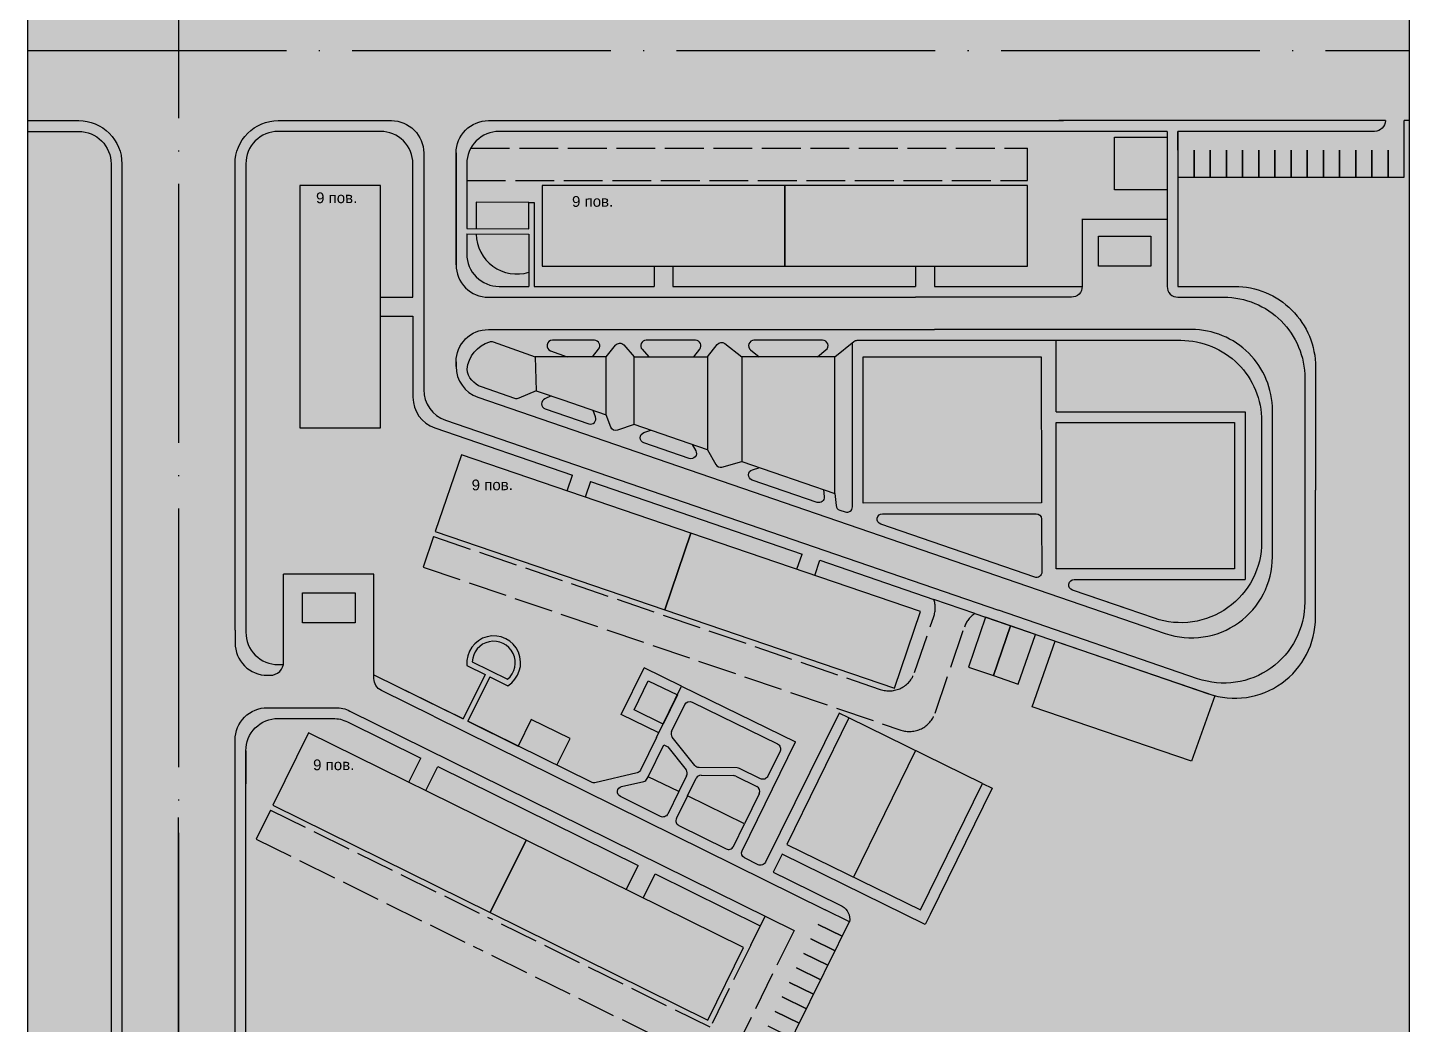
# Model space of a CAD drawing. Header units: millimetres. Extents: x 3866 to 35600, y -8896 to 9491.
# Drawn here: x 33040 to 33168.2, y -6731.5 to -6639 of the extents above; entities that cross this region are included whole.
import ezdxf

# ---------------------------------------------------------------- set-up
doc = ezdxf.new("R2010")
doc.units = ezdxf.units.MM
doc.linetypes.add('ACAD_ISO02W100', pattern=[15, 12, -3])
doc.linetypes.add('ACAD_ISO04W100', pattern=[30, 24, -3, 0, -3])
for name, color, linetype in [('благоустрый', 7, 'Continuous'), ('будівлі', 7, 'Continuous'), ('ВДМ', 7, 'Continuous'), ('майданчики заливка', 7, 'Continuous'), ('інсоляція', 180, 'Continuous')]:
    doc.layers.add(name, color=color, linetype=linetype)
doc.styles.get("Standard").update_dxf_attribs({"font": 'arial.ttf'})

msp = doc.modelspace()

# ---------------------------------------------------------------- hatches: boundary and pattern name
at = {"layer": 'будівлі', "transparency": 33554569}
h = msp.add_hatch(color=40, dxfattribs=at)
h.dxf.hatch_style = 1
h.paths.add_polyline_path([(33110.262, -6653.622), (33087.762, -6653.622), (33087.762, -6661.122), (33110.262, -6661.122)])
h.paths.add_polyline_path([(33132.762, -6653.622), (33110.262, -6653.622), (33110.262, -6661.122), (33132.762, -6661.122)])
h.paths.add_polyline_path([(33072.762, -6653.622), (33065.262, -6653.622), (33065.262, -6676.122), (33072.762, -6676.122)])
h.paths.add_polyline_path([(33101.557, -6685.888), (33080.262, -6678.622), (33077.84, -6685.721), (33099.135, -6692.986)])
h.paths.add_polyline_path([(33101.557, -6685.888), (33099.135, -6692.986), (33120.43, -6700.252), (33122.851, -6693.153)])
h.paths.add_polyline_path([(33086.257, -6714.365), (33082.934, -6721.089), (33103.107, -6731.055), (33106.429, -6724.331)])
h.paths.add_polyline_path([(33086.257, -6714.365), (33066.084, -6704.398), (33062.762, -6711.122), (33082.934, -6721.089)])
h.paths.add_polyline_path([(33090.216, -6656.17), (33094.545, -6656.147), (33094.534, -6654.087), (33090.205, -6654.11)], flags=24)
h.paths.add_polyline_path([(33066.471, -6655.835), (33070.8, -6655.812), (33070.789, -6653.751), (33066.46, -6653.774)], flags=24)
h.paths.add_polyline_path([(33080.908, -6682.468), (33085.237, -6682.445), (33085.226, -6680.385), (33080.897, -6680.408)], flags=24)
h.paths.add_polyline_path([(33066.197, -6708.434), (33070.526, -6708.411), (33070.515, -6706.35), (33066.186, -6706.373)], flags=24)
at = {"layer": 'ВДМ', "transparency": 33554569}
h = msp.add_hatch(color=251, dxfattribs=at)
h.dxf.hatch_style = 1
h.paths.add_polyline_path([(33168.196, -6634.622), (33063.262, -6634.622, -0.4142136), (33059.262, -6630.622), (33059.262, -6623.396), (33054.012, -6623.396), (33054.012, -6641.122), (33168.196, -6641.122)])
h.paths.add_polyline_path([(33054.012, -6623.396), (33048.762, -6623.396), (33048.762, -6630.622, -0.4142136), (33044.762, -6634.622), (33040.02, -6634.622), (33040.02, -6641.122), (33054.012, -6641.122)])
at = {"layer": 'ВДМ', "true_color": 0x139b48, "transparency": 33554585}
h = msp.add_hatch(color=114, dxfattribs=at)
h.dxf.hatch_style = 1
h.paths.add_polyline_path([(33168.196, -6623.396), (33060.262, -6623.396), (33060.262, -6630.622, 0.4142136), (33063.262, -6633.622), (33168.196, -6633.622)])
h.paths.add_polyline_path([(33047.762, -6623.396), (33040.02, -6623.396), (33040.02, -6633.622), (33044.762, -6633.622, 0.4142136), (33047.762, -6630.622)])
h.paths.add_polyline_path([(33047.762, -6651.622, 0.4142136), (33044.762, -6648.622), (33040.02, -6648.622), (33040.02, -6737.258), (33047.762, -6737.258)])
at = {"layer": 'ВДМ', "transparency": 33554569}
h = msp.add_hatch(color=251, dxfattribs=at)
h.dxf.hatch_style = 1
h.paths.add_polyline_path([(33054.012, -6641.122), (33040.02, -6641.122), (33040.02, -6647.622), (33044.762, -6647.622, -0.4142136), (33048.762, -6651.622), (33048.762, -6737.258), (33054.012, -6737.258)])
h = msp.add_hatch(color=251, dxfattribs=at)
h.dxf.hatch_style = 1
h.paths.add_polyline_path([(33168.196, -6641.122), (33054.012, -6641.122), (33054.012, -6737.258), (33059.262, -6737.258), (33059.262, -6715.89), (33059.262, -6705.076), (33059.262, -6696.076), (33059.262, -6694.891), (33059.262, -6651.622, -0.4142136), (33063.262, -6647.622), (33073.762, -6647.622), (33082.762, -6647.622), (33136.097, -6647.622), (33165.977, -6647.622), (33167.727, -6647.622), (33168.196, -6647.622)])
at = {"layer": 'ВДМ', "transparency": 33554585}
h = msp.add_hatch(color=9, dxfattribs=at)
h.dxf.hatch_style = 1
h.paths.add_polyline_path([(33044.762, -6647.622), (33040.02, -6647.622), (33040.02, -6648.622), (33044.762, -6648.622, -0.4142136), (33047.762, -6651.622), (33047.762, -6737.258), (33048.762, -6737.258), (33048.762, -6651.622, 0.4142136)])
h = msp.add_hatch(color=9, dxfattribs=at)
h.dxf.hatch_style = 1
h.paths.add_polyline_path([(33060.262, -6651.622, -0.4142136), (33063.262, -6648.622), (33072.762, -6648.622, -0.4142136), (33075.762, -6651.622), (33075.762, -6663.997), (33076.762, -6663.997), (33076.762, -6650.622, 0.4142136), (33073.762, -6647.622), (33063.262, -6647.622, 0.4142136), (33059.262, -6651.622), (33059.262, -6675.86), (33060.262, -6675.86)])
h = msp.add_hatch(color=8, dxfattribs=at)
h.dxf.hatch_style = 1
h.paths.add_polyline_path([(33082.762, -6663.997, -0.4142136), (33079.762, -6660.997), (33079.762, -6650.622, -0.4142136), (33082.762, -6647.622), (33073.762, -6647.622, -0.4142136), (33076.762, -6650.622), (33076.762, -6663.997), (33076.762, -6672.572, 0.1561902), (33077.32, -6674.315), (33080.32, -6672.174, -0.1562171), (33079.762, -6670.431), (33079.762, -6669.997, -0.4142136), (33082.762, -6666.997)])
h = msp.add_hatch(color=9, dxfattribs=at)
h.dxf.hatch_style = 1
h.paths.add_polyline_path([(33087.005, -6655.202), (33086.509, -6655.202), (33086.507, -6657.642), (33080.762, -6657.636), (33080.762, -6651.622, -0.4142136), (33083.762, -6648.622), (33087.646, -6648.622), (33087.646, -6647.622), (33082.762, -6647.622, 0.4142136), (33079.762, -6650.622), (33079.762, -6660.997, 0.4142136), (33082.762, -6663.997), (33087.005, -6663.997), (33087.005, -6662.997)])
h.paths.add_polyline_path([(33080.762, -6658.136), (33086.507, -6658.142), (33086.503, -6661.681), (33086.503, -6662.997), (33083.762, -6662.997, -0.4142136), (33080.762, -6659.997)], flags=16)
h = msp.add_hatch(color=9, dxfattribs=at)
h.dxf.hatch_style = 1
h.paths.add_polyline_path([(33122.836, -6647.622), (33087.646, -6647.622), (33087.646, -6648.622), (33122.836, -6648.622)])
h = msp.add_hatch(color=9, dxfattribs=at)
h.dxf.hatch_style = 1
h.paths.add_polyline_path([(33165.977, -6647.622), (33135.674, -6647.622), (33122.836, -6647.622), (33122.836, -6648.622), (33145.727, -6648.622), (33146.727, -6648.622), (33164.977, -6648.622, 0.4142136)])
h = msp.add_hatch(color=8, dxfattribs=at)
h.dxf.hatch_style = 1
h.paths.add_polyline_path([(33167.727, -6648.622), (33167.727, -6647.622), (33165.977, -6647.622, -0.4142136), (33164.977, -6648.622), (33146.727, -6648.622), (33146.727, -6650.372), (33146.727, -6652.872), (33148.227, -6652.872), (33149.727, -6652.872), (33151.227, -6652.872), (33152.727, -6652.872), (33154.227, -6652.872), (33155.727, -6652.872), (33157.227, -6652.872), (33158.727, -6652.872), (33160.227, -6652.872), (33161.727, -6652.872), (33163.227, -6652.872), (33164.727, -6652.872), (33166.227, -6652.872), (33167.727, -6652.872), (33167.727, -6650.372)])
at = {"layer": 'ВДМ', "true_color": 0x139b48, "transparency": 33554585}
h = msp.add_hatch(color=114, dxfattribs=at)
h.dxf.hatch_style = 1
h.paths.add_polyline_path([(33168.196, -6647.622), (33167.727, -6647.622), (33167.727, -6648.622), (33167.727, -6650.372), (33167.727, -6652.872), (33166.227, -6652.872), (33164.727, -6652.872), (33163.227, -6652.872), (33161.727, -6652.872), (33160.227, -6652.872), (33158.727, -6652.872), (33157.227, -6652.872), (33155.727, -6652.872), (33154.227, -6652.872), (33152.727, -6652.872), (33151.227, -6652.872), (33149.727, -6652.872), (33148.227, -6652.872), (33146.727, -6652.872), (33146.727, -6662.997), (33151.994, -6662.997, -0.4142136), (33159.494, -6670.497), (33159.494, -6681.898), (33159.494, -6693.7), (33168.196, -6693.7)])
h = msp.add_hatch(color=114, dxfattribs=at)
h.dxf.hatch_style = 1
h.paths.add_polyline_path([(33072.762, -6648.622), (33063.262, -6648.622, 0.4142136), (33060.262, -6651.622), (33060.262, -6676.122), (33065.262, -6676.122), (33065.262, -6653.622), (33072.762, -6653.622), (33072.762, -6663.997), (33075.762, -6663.997), (33075.762, -6651.622, 0.4142136)])
h = msp.add_hatch(color=114, dxfattribs=at)
h.dxf.hatch_style = 1
h.paths.add_polyline_path([(33140.847, -6649.161), (33145.727, -6649.161), (33145.727, -6648.622), (33083.762, -6648.622, 0.2734153), (33081.134, -6650.176), (33132.762, -6650.176), (33132.762, -6653.176), (33080.762, -6653.176), (33080.762, -6657.636), (33081.627, -6657.637), (33081.629, -6655.196), (33086.509, -6655.202), (33087.005, -6655.202), (33087.005, -6662.997), (33098.137, -6662.997), (33098.137, -6661.122), (33087.762, -6661.122), (33087.762, -6653.622), (33110.262, -6653.622), (33132.762, -6653.622), (33132.762, -6661.122), (33124.137, -6661.122), (33124.137, -6662.997), (33137.847, -6662.997), (33137.847, -6656.768), (33145.727, -6656.768), (33145.727, -6654.041), (33140.847, -6654.041)])
h.paths.add_polyline_path([(33122.387, -6661.122), (33110.262, -6661.122), (33099.887, -6661.122), (33099.887, -6662.997), (33122.387, -6662.997)], flags=17)
h.paths.add_polyline_path([(33081.627, -6658.137), (33080.762, -6658.136), (33080.762, -6659.997, 0.4142136), (33083.762, -6662.997), (33086.503, -6662.997), (33086.503, -6661.681, -0.5005939)])
at = {"layer": 'ВДМ', "transparency": 33554585}
h = msp.add_hatch(color=8, dxfattribs=at)
h.dxf.hatch_style = 1
h.paths.add_polyline_path([(33145.727, -6649.161), (33140.847, -6649.161), (33140.847, -6654.041), (33145.727, -6654.041)])
h = msp.add_hatch(color=9, dxfattribs=at)
h.dxf.hatch_style = 1
h.paths.add_polyline_path([(33151.994, -6662.997), (33146.727, -6662.997), (33146.727, -6648.622), (33145.727, -6648.622), (33145.727, -6656.768), (33145.727, -6662.997, 0.4142136), (33146.727, -6663.997), (33150.994, -6663.997, -0.1989124), (33156.297, -6666.194), (33157.297, -6665.194, 0.1989124)])
at = {"layer": 'ВДМ', "true_color": 0x139b48, "transparency": 33554585}
h = msp.add_hatch(color=114, dxfattribs=at)
h.dxf.hatch_style = 1
h.paths.add_polyline_path([(33132.762, -6650.176), (33081.134, -6650.176, 0.1264747), (33080.762, -6651.622), (33080.762, -6653.176), (33132.762, -6653.176)])
at = {"layer": 'ВДМ', "transparency": 33554585}
h = msp.add_hatch(color=8, dxfattribs=at)
h.dxf.hatch_style = 1
h.paths.add_polyline_path([(33145.727, -6662.997), (33145.727, -6656.768), (33137.847, -6656.768), (33137.847, -6662.997, -0.4142136), (33136.847, -6663.997), (33136.847, -6666.997), (33147.994, -6666.997, -0.1989124), (33153.297, -6669.194), (33156.297, -6666.194, 0.1989124), (33150.994, -6663.997), (33146.727, -6663.997, -0.4142136)])
h.paths.add_polyline_path([(33139.347, -6661.122), (33139.347, -6658.335), (33144.227, -6658.335), (33144.227, -6658.602), (33144.227, -6661.122)], flags=16)
h = msp.add_hatch(color=8, dxfattribs=at)
h.dxf.hatch_style = 1
h.paths.add_polyline_path([(33144.227, -6658.335), (33139.347, -6658.335), (33139.347, -6661.122), (33144.227, -6661.122)])
h.paths.add_polyline_path([(33070.395, -6691.43), (33065.516, -6691.43), (33065.516, -6693.951), (33065.516, -6694.218), (33070.395, -6694.218)])
h = msp.add_hatch(color=9, dxfattribs=at)
h.dxf.hatch_style = 1
h.paths.add_polyline_path([(33099.887, -6661.122), (33098.137, -6661.122), (33098.137, -6662.997), (33087.005, -6662.997), (33087.005, -6663.997), (33122.387, -6663.997), (33131.063, -6663.997), (33136.847, -6663.997, 0.4142136), (33137.847, -6662.997), (33124.137, -6662.997), (33124.137, -6661.122), (33122.387, -6661.122), (33122.387, -6662.997), (33099.887, -6662.997)])
h = msp.add_hatch(color=9, dxfattribs=at)
h.dxf.hatch_style = 1
h.paths.add_polyline_path([(33076.762, -6663.997), (33075.762, -6663.997), (33072.762, -6663.997), (33072.762, -6665.747), (33075.762, -6665.747), (33075.762, -6673.286, 0.3202495), (33077.787, -6676.123), (33090.575, -6680.519), (33090.081, -6681.973), (33091.741, -6682.539), (33092.235, -6681.09), (33111.855, -6687.833), (33111.376, -6689.238), (33113.032, -6689.803), (33113.51, -6688.402), (33113.835, -6687.457), (33078.787, -6675.409, -0.3202495), (33076.762, -6672.572)])
h = msp.add_hatch(color=8, dxfattribs=at)
h.dxf.hatch_style = 1
h.paths.add_polyline_path([(33136.847, -6663.997), (33131.063, -6663.997), (33122.387, -6663.997), (33082.762, -6663.997), (33082.762, -6666.997), (33124.137, -6666.997), (33136.847, -6666.997)])
at = {"layer": 'ВДМ', "true_color": 0x139b48, "transparency": 33554585}
h = msp.add_hatch(color=114, dxfattribs=at)
h.dxf.hatch_style = 1
h.paths.add_polyline_path([(33080.262, -6678.622), (33090.081, -6681.973), (33090.575, -6680.519), (33077.787, -6676.123, -0.3202495), (33075.762, -6673.286), (33075.762, -6665.747), (33072.762, -6665.747), (33072.762, -6676.122), (33065.262, -6676.122), (33060.262, -6676.122), (33060.262, -6695.076, 0.4142136), (33063.262, -6698.076), (33063.74, -6698.076, 0.050382), (33063.766, -6697.826), (33063.766, -6689.68), (33072.145, -6689.68), (33072.145, -6699.026), (33078.709, -6702.27), (33080.408, -6703.11), (33082.448, -6698.984), (33080.771, -6698.15, -1.8023264), (33084.562, -6700.036), (33082.895, -6699.206), (33080.856, -6703.332), (33085.513, -6705.633), (33086.734, -6703.161), (33090.346, -6704.937), (33089.12, -6707.416), (33092.316, -6708.996, 0.1731409), (33092.65, -6709.035), (33096.548, -6708.136, 0.226063), (33096.884, -6707.869), (33098.369, -6704.833), (33098.58, -6704.401), (33095.09, -6702.695), (33097.199, -6698.383), (33100.688, -6700.089), (33111.24, -6705.25), (33106.292, -6715.345, 0.4133273), (33106.519, -6716.014), (33107.795, -6716.644, 0.4142136), (33108.465, -6716.417), (33115.297, -6702.584), (33115.415, -6702.239), (33076.71, -6689.033), (33077.679, -6686.194), (33119.12, -6700.382, 0.4142136), (33122.295, -6698.826), (33124.078, -6693.618, 0.1619617), (33124.092, -6692.04), (33113.51, -6688.402), (33113.032, -6689.803), (33122.851, -6693.153), (33120.43, -6700.252), (33099.135, -6692.986), (33077.84, -6685.721)])
at = {"layer": 'ВДМ', "transparency": 33554585}
h = msp.add_hatch(color=9, dxfattribs=at)
h.dxf.hatch_style = 1
h.paths.add_polyline_path([(33159.494, -6693.7), (33159.494, -6681.898), (33159.494, -6670.497, 0.1989124), (33157.297, -6665.194), (33156.297, -6666.194, -0.1989124), (33158.494, -6671.497), (33158.494, -6692.299, -0.5148652), (33148.556, -6699.391), (33130.096, -6693.046), (33113.835, -6687.457), (33113.51, -6688.402), (33124.092, -6692.04), (33127.88, -6693.342), (33135.35, -6695.909), (33150.149, -6700.969, 0.4890302)])
h = msp.add_hatch(color=8, dxfattribs=at)
h.dxf.hatch_style = 1
h.paths.add_polyline_path([(33158.494, -6671.497, 0.1989124), (33156.297, -6666.194), (33153.297, -6669.194, -0.1989124), (33155.494, -6674.497), (33155.494, -6688.095, -0.0091091), (33155.489, -6688.368), (33158.494, -6688.368)])
h = msp.add_hatch(color=9, dxfattribs=at)
h.dxf.hatch_style = 1
h.paths.add_polyline_path([(33147.994, -6666.997), (33124.137, -6666.997), (33082.762, -6666.997, 0.4142136), (33079.762, -6669.997), (33079.762, -6670.431, 0.3202495), (33081.787, -6673.268), (33145.556, -6695.188, 0.5148652), (33155.494, -6688.095), (33155.494, -6674.497, 0.4142136)])
h.paths.add_polyline_path([(33116.675, -6668.106, -0.1692113), (33116.986, -6667.997), (33124.137, -6667.997), (33146.994, -6667.997, -0.4142136), (33154.494, -6675.497), (33154.494, -6686.694, -0.5148652), (33144.556, -6693.787), (33136.939, -6691.169, -0.8467913), (33137.102, -6690.196), (33152.968, -6690.196), (33152.968, -6674.628), (33135.431, -6674.628), (33135.431, -6667.997), (33124.137, -6667.997), (33116.986, -6667.997, 0.1692113), (33116.675, -6668.106), (33116.525, -6668.225), (33116.525, -6683.451, -0.5148652), (33115.862, -6683.924), (33115.35, -6683.748, -0.2914501), (33115.015, -6683.327), (33114.897, -6682.205), (33113.853, -6681.846), (33113.923, -6682.505, -0.5486468), (33113.263, -6683.03), (33107.23, -6680.957, -0.7358308), (33107.258, -6680.002), (33107.937, -6679.812), (33106.272, -6679.24), (33104.427, -6679.756, -0.3469396), (33103.856, -6679.518), (33103.092, -6678.147), (33101.677, -6677.661), (33101.997, -6678.236, -0.6877832), (33101.398, -6678.952), (33097.191, -6677.506, -0.7129007), (33097.19, -6676.561), (33097.831, -6676.339), (33096.297, -6675.811), (33094.75, -6676.347, -0.4087175), (33094.117, -6676.047), (33093.703, -6674.92), (33092.484, -6674.501), (33092.704, -6675.101, -0.631788), (33092.073, -6675.747), (33088.028, -6674.356, -0.6851912), (33087.993, -6673.425), (33088.596, -6673.164), (33087.191, -6672.681), (33085.58, -6673.377, -0.186809), (33085.219, -6673.391), (33082.112, -6672.323, -0.2854423), (33080.778, -6670.686, -0.3013638), (33082.887, -6668.128, -0.1606366), (33083.201, -6668.135), (33087.09, -6669.516), (33089.726, -6669.516), (33090.078, -6669.516), (33088.536, -6668.969, -0.8424381), (33088.704, -6667.997), (33092.597, -6667.997, -0.629154), (33092.987, -6668.81), (33092.422, -6669.516), (33093.703, -6669.516), (33094.553, -6668.455, -0.4614804), (33095.314, -6668.432), (33096.297, -6669.516), (33097.647, -6669.516), (33097.028, -6668.833, -0.6506835), (33097.398, -6667.997), (33101.986, -6667.997, -0.627399), (33102.378, -6668.808), (33101.816, -6669.516), (33103.092, -6669.516), (33103.991, -6668.383, -0.409839), (33104.687, -6668.298), (33106.272, -6669.516), (33107.881, -6669.516), (33107.091, -6668.889, -0.7105548), (33107.401, -6667.997), (33113.767, -6667.997, -0.7105548), (33114.078, -6668.889), (33113.287, -6669.516), (33114.897, -6669.516)], flags=16)
h.paths.add_polyline_path([(33117.525, -6669.516), (33134.054, -6669.516), (33134.068, -6683.078), (33117.525, -6683.094)], flags=16)
h.paths.add_polyline_path([(33119.322, -6684.084), (33133.571, -6684.084, -0.4122354), (33134.071, -6684.581), (33134.104, -6689.49, -0.5170047), (33133.442, -6689.966), (33119.159, -6685.057, -0.8467913)], flags=16)
h.paths.add_polyline_path([(33135.431, -6675.628), (33151.961, -6675.628), (33151.975, -6689.19), (33135.431, -6689.206)], flags=16)
at = {"layer": 'ВДМ', "true_color": 0x139b48, "transparency": 33554585}
h = msp.add_hatch(color=114, dxfattribs=at)
h.dxf.hatch_style = 1
h.paths.add_polyline_path([(33113.767, -6667.997), (33107.401, -6667.997, 0.7105548), (33107.091, -6668.889), (33107.881, -6669.516), (33113.287, -6669.516), (33114.078, -6668.889, 0.7105548)])
h.paths.add_polyline_path([(33101.986, -6667.997), (33097.398, -6667.997, 0.6506835), (33097.028, -6668.833), (33097.647, -6669.516), (33101.816, -6669.516), (33102.378, -6668.808, 0.627399)])
h.paths.add_polyline_path([(33092.597, -6667.997), (33088.704, -6667.997, 0.8424381), (33088.536, -6668.969), (33090.078, -6669.516), (33092.422, -6669.516), (33092.987, -6668.81, 0.629154)])
h.paths.add_polyline_path([(33089.675, -6673.535), (33088.596, -6673.164), (33087.993, -6673.425, 0.6851912), (33088.028, -6674.356), (33092.073, -6675.747, 0.631788), (33092.704, -6675.101), (33092.484, -6674.501)])
h.paths.add_polyline_path([(33087.09, -6669.516), (33083.201, -6668.135, 0.1606366), (33082.887, -6668.128, 0.3013638), (33080.778, -6670.686, 0.2854423), (33082.112, -6672.323), (33085.219, -6673.391, 0.186809), (33085.58, -6673.377), (33087.191, -6672.681)])
h.paths.add_polyline_path([(33096.297, -6669.516), (33095.314, -6668.432, 0.4614804), (33094.553, -6668.455), (33093.703, -6669.516), (33093.703, -6673.928), (33093.703, -6674.92), (33094.117, -6676.047, 0.4087175), (33094.75, -6676.347), (33096.297, -6675.811)])
h = msp.add_hatch(color=114, dxfattribs=at)
h.dxf.hatch_style = 1
h.paths.add_polyline_path([(33106.272, -6669.516), (33104.687, -6668.298, 0.409839), (33103.991, -6668.383), (33103.092, -6669.516), (33103.092, -6678.147), (33103.856, -6679.518, 0.3469396), (33104.427, -6679.756), (33106.272, -6679.24)])
h.paths.add_polyline_path([(33101.677, -6677.661), (33097.831, -6676.339), (33097.19, -6676.561, 0.7129007), (33097.191, -6677.506), (33101.398, -6678.952, 0.6877832), (33101.997, -6678.236)])
h.paths.add_polyline_path([(33116.525, -6668.225), (33114.897, -6669.516), (33114.897, -6682.205), (33115.015, -6683.327, 0.2914501), (33115.35, -6683.748), (33115.862, -6683.924, 0.5148652), (33116.525, -6683.451)])
h.paths.add_polyline_path([(33107.937, -6679.812), (33107.258, -6680.002, 0.7358308), (33107.23, -6680.957), (33113.263, -6683.03, 0.5486468), (33113.923, -6682.505), (33113.853, -6681.846)])
h = msp.add_hatch(color=114, dxfattribs=at)
h.dxf.hatch_style = 1
h.paths.add_polyline_path([(33134.071, -6684.581, 0.4122354), (33133.571, -6684.084), (33119.322, -6684.084, 0.8467913), (33119.159, -6685.057), (33133.442, -6689.966, 0.5170047), (33134.104, -6689.49)])
h.paths.add_polyline_path([(33146.994, -6667.997), (33135.431, -6667.997), (33135.431, -6674.628), (33152.968, -6674.628), (33152.968, -6690.196), (33137.102, -6690.196, 0.8467913), (33136.939, -6691.169), (33144.556, -6693.787, 0.5148652), (33154.494, -6686.694), (33154.494, -6675.497, 0.4142136)])
at = {"layer": 'ВДМ', "transparency": 33554585}
h = msp.add_hatch(color=8, dxfattribs=at)
h.dxf.hatch_style = 1
h.paths.add_polyline_path([(33158.494, -6692.299), (33158.494, -6688.368), (33155.489, -6688.368, -0.5033953), (33145.556, -6695.188), (33144.581, -6698.025), (33148.556, -6699.391, 0.5148652)])
h.paths.add_polyline_path([(33081.787, -6673.268, -0.1562171), (33080.32, -6672.174), (33077.32, -6674.315, 0.1562439), (33078.787, -6675.409), (33130.096, -6693.046), (33144.581, -6698.025), (33145.556, -6695.188)])
h = msp.add_hatch(color=9, dxfattribs=at)
h.dxf.hatch_style = 1
h.paths.add_polyline_path([(33060.262, -6695.076), (33060.262, -6675.86), (33059.262, -6675.86), (33059.262, -6694.891), (33059.262, -6696.076, 0.4142136), (33062.262, -6699.076), (33062.516, -6699.076, 0.356394), (33063.74, -6698.076), (33063.262, -6698.076, -0.4142136)])
at = {"layer": 'ВДМ', "true_color": 0x139b48, "transparency": 33554585}
h = msp.add_hatch(color=114, dxfattribs=at)
h.dxf.hatch_style = 1
h.paths.add_polyline_path([(33092.235, -6681.09), (33091.741, -6682.539), (33101.557, -6685.888), (33111.376, -6689.238), (33111.855, -6687.833)])
h = msp.add_hatch(color=114, dxfattribs=at)
h.dxf.hatch_style = 1
h.paths.add_polyline_path([(33126.918, -6694.603, -0.1628622), (33127.88, -6693.342), (33124.092, -6692.04, -0.1619617), (33124.078, -6693.618), (33122.295, -6698.826, -0.4142136), (33119.12, -6700.382), (33077.679, -6686.194), (33076.71, -6689.033), (33121.019, -6704.151, 0.4142136), (33124.192, -6702.592)])
at = {"layer": 'ВДМ', "transparency": 33554585}
h = msp.add_hatch(color=8, dxfattribs=at)
h.dxf.hatch_style = 1
h.paths.add_polyline_path([(33077.673, -6702.874), (33072.841, -6700.485, -0.2853156), (33072.145, -6699.365), (33072.145, -6689.68), (33063.766, -6689.68), (33063.766, -6697.826, -0.4142136), (33062.516, -6699.076), (33062.262, -6699.076, -0.4142136), (33059.262, -6696.076), (33059.262, -6705.076, -0.4142136), (33062.262, -6702.076), (33068.588, -6702.076, -0.1152746), (33069.918, -6702.387), (33076.936, -6705.856), (33090.487, -6712.554), (33091.817, -6709.864)])
h.paths.add_polyline_path([(33070.395, -6694.218), (33065.516, -6694.218), (33065.516, -6693.951), (33065.516, -6691.43), (33070.395, -6691.43)], flags=16)
at = {"layer": 'ВДМ', "true_color": 0x139b48, "transparency": 33554585}
h = msp.add_hatch(color=114, dxfattribs=at)
h.dxf.hatch_style = 1
h.paths.add_polyline_path([(33168.196, -6693.7), (33159.494, -6693.7, -0.4890302), (33150.149, -6700.969), (33147.997, -6707.053), (33133.2, -6701.986), (33135.35, -6695.909), (33133.505, -6695.275), (33131.917, -6699.89), (33129.61, -6699.096), (33127.303, -6698.304), (33128.89, -6693.689), (33127.88, -6693.342, 0.1628622), (33126.918, -6694.603), (33124.192, -6702.592, -0.4142136), (33121.019, -6704.151), (33115.415, -6702.239), (33115.297, -6702.584), (33116.195, -6703.024), (33128.587, -6709.098), (33129.485, -6709.538), (33123.731, -6721.277), (33123.291, -6722.175), (33123.291, -6737.258), (33168.196, -6737.258)])
at = {"layer": 'ВДМ', "transparency": 33554585}
h = msp.add_hatch(color=9, dxfattribs=at)
h.dxf.hatch_style = 1
h.paths.add_polyline_path([(33109.999, -6715.659), (33123.291, -6722.175), (33123.731, -6721.277), (33129.485, -6709.538), (33128.587, -6709.098), (33122.833, -6720.836), (33110.442, -6714.763), (33116.195, -6703.024), (33115.297, -6702.584), (33108.465, -6716.417, -0.4142136), (33107.795, -6716.644), (33106.519, -6716.014, -0.4133273), (33106.292, -6715.345), (33111.24, -6705.25), (33100.688, -6700.089), (33098.369, -6704.833), (33096.884, -6707.869, -0.226063), (33096.548, -6708.136), (33092.65, -6709.035, -0.1731409), (33092.316, -6708.996), (33080.856, -6703.332), (33080.856, -6703.332), (33082.895, -6699.206), (33084.562, -6700.036, 1.8023264), (33080.771, -6698.15), (33082.448, -6698.984), (33080.408, -6703.11), (33078.709, -6702.27), (33075.051, -6700.462), (33072.145, -6699.026), (33072.145, -6699.365, 0.2853156), (33072.841, -6700.485), (33077.673, -6702.874), (33114.01, -6720.833), (33116.252, -6721.94, 0.3328799), (33115.569, -6720.503), (33110.645, -6718.052), (33109.176, -6717.326)])
h.paths.add_polyline_path([(33104.817, -6715.173), (33100.436, -6713.009, -0.4142136), (33100.209, -6712.339), (33101.235, -6710.261), (33102.046, -6708.623, -0.2884277), (33102.5, -6708.345), (33105.491, -6708.381, -0.1111722), (33105.704, -6708.432), (33107.659, -6709.387, -0.4142136), (33107.888, -6710.056), (33106.523, -6712.847), (33105.487, -6714.946, -0.4142136)], flags=16)
h.paths.add_polyline_path([(33108.009, -6708.671), (33106.054, -6707.715, 0.1118617), (33105.839, -6707.665), (33102.312, -6707.632, -0.2250977), (33101.927, -6707.445), (33099.819, -6704.817, -0.2912322), (33099.761, -6704.283), (33100.988, -6701.792, -0.4133896), (33101.656, -6701.564), (33109.587, -6705.443, -0.4142136), (33109.817, -6706.112), (33108.678, -6708.442, -0.4142136)], flags=16)
h.paths.add_polyline_path([(33099.402, -6711.941, -0.414295), (33098.732, -6712.167), (33095.006, -6710.326, -0.704825), (33095.115, -6709.39), (33097.168, -6708.917, 0.226063), (33097.504, -6708.649), (33097.588, -6708.478), (33099.027, -6705.535), (33099.407, -6705.721), (33101.094, -6707.854, -0.288707), (33101.152, -6708.384), (33100.427, -6709.866)], flags=16)
h.paths.add_polyline_path([(33084.536, -6699.44), (33081.262, -6697.829, -1.5355291)], flags=16)
h = msp.add_hatch(color=9, dxfattribs=at)
h.dxf.hatch_style = 1
h.paths.add_polyline_path([(33097.199, -6698.383), (33095.09, -6702.695), (33098.58, -6704.401), (33098.975, -6703.593), (33096.28, -6702.275), (33097.598, -6699.58), (33100.293, -6700.898), (33100.688, -6700.089)])
h = msp.add_hatch(color=9, dxfattribs=at)
h.dxf.hatch_style = 1
h.paths.add_polyline_path([(33069.918, -6702.387, 0.1152746), (33068.588, -6702.076), (33062.262, -6702.076, 0.4142136), (33059.262, -6705.076), (33059.262, -6715.89), (33059.262, -6737.258), (33060.262, -6737.258), (33060.262, -6715.89), (33060.262, -6706.076, -0.4142136), (33063.262, -6703.076), (33068.355, -6703.076, -0.1152746), (33069.684, -6703.387), (33076.493, -6706.753), (33075.386, -6708.994), (33076.955, -6709.769), (33078.062, -6707.528), (33096.664, -6716.722), (33095.558, -6718.96), (33097.127, -6719.736), (33098.235, -6717.494), (33107.982, -6722.313), (33108.424, -6721.419), (33076.936, -6705.856)])
at = {"layer": 'ВДМ', "true_color": 0x139b48, "transparency": 33554585}
h = msp.add_hatch(color=114, dxfattribs=at)
h.dxf.hatch_style = 1
h.paths.add_polyline_path([(33081.384, -6724.227), (33061.212, -6714.26), (33062.541, -6711.571), (33082.713, -6721.537), (33103.332, -6731.724), (33107.096, -6724.106), (33107.982, -6722.313), (33098.235, -6717.494), (33097.127, -6719.736), (33106.429, -6724.331), (33103.107, -6731.055), (33082.934, -6721.089), (33062.762, -6711.122), (33066.084, -6704.398), (33075.386, -6708.994), (33076.493, -6706.753), (33069.684, -6703.387, 0.1152746), (33068.355, -6703.076), (33063.262, -6703.076, 0.4142136), (33060.262, -6706.076), (33060.262, -6709.133), (33060.262, -6715.89), (33060.262, -6737.258), (33060.714, -6737.258), (33060.719, -6737.256), (33060.726, -6737.258), (33060.95, -6737.258), (33060.956, -6737.257), (33060.956, -6737.258), (33108.946, -6737.258), (33108.946, -6736.734), (33106.704, -6735.627), (33104.766, -6734.584, -0.2454011), (33102.452, -6734.636)])
at = {"layer": 'ВДМ', "transparency": 33554585}
h = msp.add_hatch(color=8, dxfattribs=at)
h.dxf.hatch_style = 1
h.paths.add_polyline_path([(33090.346, -6704.937), (33086.734, -6703.161), (33085.513, -6705.633), (33089.12, -6707.416)])
at = {"layer": 'ВДМ', "true_color": 0x139b48, "transparency": 33554585}
h = msp.add_hatch(color=114, dxfattribs=at)
h.dxf.hatch_style = 1
h.paths.add_polyline_path([(33078.062, -6707.528), (33076.955, -6709.769), (33086.257, -6714.365), (33095.558, -6718.96), (33096.664, -6716.722)])
h = msp.add_hatch(color=114, dxfattribs=at)
h.dxf.hatch_style = 1
h.paths.add_polyline_path([(33101.235, -6710.261), (33100.209, -6712.339, 0.4142136), (33100.436, -6713.009), (33104.817, -6715.173, 0.4142136), (33105.487, -6714.946), (33106.523, -6712.847)])
h.paths.add_polyline_path([(33100.427, -6709.866), (33097.588, -6708.478), (33097.504, -6708.649, -0.226063), (33097.168, -6708.917), (33095.115, -6709.39, 0.704825), (33095.006, -6710.326), (33098.732, -6712.167, 0.414295), (33099.402, -6711.941)])
at = {"layer": 'ВДМ', "transparency": 33554585}
h = msp.add_hatch(color=8, dxfattribs=at)
h.dxf.hatch_style = 1
h.paths.add_polyline_path([(33091.817, -6709.864), (33090.487, -6712.554), (33111.114, -6722.748), (33112.443, -6720.058)])
at = {"layer": 'ВДМ', "true_color": 0x139b48, "transparency": 33554585}
h = msp.add_hatch(color=114, dxfattribs=at)
h.dxf.hatch_style = 1
h.paths.add_polyline_path([(33111.114, -6722.748), (33108.424, -6721.419), (33107.096, -6724.106), (33103.332, -6731.724), (33082.713, -6721.537), (33062.541, -6711.571), (33061.212, -6714.26), (33081.384, -6724.227), (33102.452, -6734.636, 0.4142136), (33105.801, -6733.502)])
h = msp.add_hatch(color=114, dxfattribs=at)
h.dxf.hatch_style = 1
h.paths.add_polyline_path([(33123.291, -6722.175), (33109.999, -6715.659), (33109.176, -6717.326), (33110.645, -6718.052), (33115.516, -6720.477, -0.345355), (33116.252, -6721.94), (33115.588, -6723.285), (33114.923, -6724.63), (33114.259, -6725.975), (33113.595, -6727.32), (33112.931, -6728.665), (33112.267, -6730.01), (33111.602, -6731.354), (33110.938, -6732.699), (33110.274, -6734.044), (33109.61, -6735.389), (33108.946, -6736.734), (33108.946, -6737.258), (33123.291, -6737.258)])
at = {"layer": 'ВДМ', "transparency": 33554585}
h = msp.add_hatch(color=8, dxfattribs=at)
h.dxf.hatch_style = 1
h.paths.add_polyline_path([(33116.252, -6721.94), (33114.01, -6720.833), (33112.443, -6720.058), (33111.114, -6722.746), (33105.801, -6733.502, -0.1532362), (33104.766, -6734.584), (33106.704, -6735.627), (33108.946, -6736.734), (33109.61, -6735.389), (33110.274, -6734.044), (33110.938, -6732.699), (33111.602, -6731.354), (33112.267, -6730.01), (33112.931, -6728.665), (33113.595, -6727.32), (33114.259, -6725.975), (33114.923, -6724.63), (33115.588, -6723.285)])
at = {"layer": 'майданчики заливка', "transparency": 33554585}
h = msp.add_hatch(color=13, dxfattribs=at)
h.dxf.hatch_style = 1
h.paths.add_polyline_path([(33081.262, -6697.829), (33084.536, -6699.44, 1.5355291)])
h.paths.add_polyline_path([(33086.507, -6658.142), (33081.627, -6658.137, 0.5005939), (33086.503, -6661.681)])
h.paths.add_polyline_path([(33086.509, -6655.202), (33081.629, -6655.196), (33081.627, -6657.637), (33086.507, -6657.642)])
h.paths.add_polyline_path([(33100.293, -6700.898), (33097.598, -6699.58), (33096.28, -6702.275), (33098.975, -6703.593)])
h.paths.add_polyline_path([(33131.197, -6694.482), (33128.89, -6693.689), (33127.303, -6698.304), (33129.61, -6699.096)])
h.paths.add_polyline_path([(33133.504, -6695.276), (33131.197, -6694.482), (33129.611, -6699.097), (33131.917, -6699.89)])
h = msp.add_hatch(color=182, dxfattribs=at)
h.dxf.hatch_style = 1
h.paths.add_polyline_path([(33114.897, -6669.516), (33106.272, -6669.516), (33106.272, -6679.24), (33114.897, -6682.205)])
h.paths.add_polyline_path([(33103.092, -6669.516), (33096.297, -6669.516), (33096.297, -6675.811), (33103.092, -6678.147)])
h.paths.add_polyline_path([(33093.703, -6669.516), (33089.727, -6669.516), (33087.09, -6669.516), (33087.191, -6672.681), (33089.675, -6673.535), (33093.703, -6674.92), (33093.703, -6673.928)])
h.paths.add_polyline_path([(33109.587, -6705.443), (33101.656, -6701.564, 0.4133896), (33100.988, -6701.792), (33099.761, -6704.283, 0.2912322), (33099.819, -6704.817), (33101.927, -6707.445, 0.2250977), (33102.312, -6707.632), (33105.839, -6707.665, -0.1118617), (33106.054, -6707.715), (33108.009, -6708.671, 0.4142136), (33108.678, -6708.442), (33109.817, -6706.112, 0.4142136)])
h.paths.add_polyline_path([(33107.888, -6710.056, 0.4142136), (33107.659, -6709.387), (33105.704, -6708.432, 0.1111722), (33105.491, -6708.381), (33102.5, -6708.345, 0.2884277), (33102.046, -6708.623), (33101.235, -6710.261), (33106.523, -6712.847)])
h.paths.add_polyline_path([(33101.094, -6707.854), (33099.407, -6705.721), (33099.027, -6705.535), (33097.588, -6708.478), (33100.427, -6709.866), (33101.152, -6708.384, 0.288707)])
h = msp.add_hatch(color=106, dxfattribs=at)
h.dxf.hatch_style = 1
h.paths.add_polyline_path([(33134.054, -6669.516), (33117.525, -6669.516), (33117.525, -6683.094), (33134.068, -6683.078)])
h.paths.add_polyline_path([(33128.587, -6709.098), (33122.391, -6706.061), (33116.637, -6717.8), (33122.833, -6720.836)])
h.paths.add_polyline_path([(33122.391, -6706.061), (33116.195, -6703.024), (33110.442, -6714.763), (33116.637, -6717.8)])
h = msp.add_hatch(color=106, dxfattribs=at)
h.dxf.hatch_style = 1
h.paths.add_polyline_path([(33151.961, -6675.628), (33135.431, -6675.628), (33135.431, -6689.206), (33151.975, -6689.19)])
h = msp.add_hatch(color=71, dxfattribs=at)
h.dxf.hatch_style = 1
h.paths.add_polyline_path([(33150.149, -6700.969, -0.0206385), (33149.556, -6700.792), (33135.35, -6695.909), (33133.2, -6701.986), (33147.997, -6707.053)])

# ---------------------------------------------------------------- linework, layer by layer
for p, q in [((33080.771, -6698.15), (33082.448, -6698.984)), ((33081.262, -6697.829), (33084.536, -6699.44)), ((33082.895, -6699.206), (33084.562, -6700.036)), ((33097.588, -6708.478), (33099.027, -6705.535)), ((33099.027, -6705.535), (33099.407, -6705.721)), ((33099.407, -6705.721), (33101.094, -6707.854)), ((33100.427, -6709.866), (33097.588, -6708.478)), ((33101.152, -6708.384), (33100.427, -6709.866)), ((33101.235, -6710.261), (33102.046, -6708.623)), ((33102.5, -6708.345), (33105.491, -6708.381)), ((33105.704, -6708.432), (33107.659, -6709.387)), ((33106.523, -6712.847), (33101.235, -6710.261)), ((33107.888, -6710.056), (33106.523, -6712.847))]:
    msp.add_line(p, q)
for points in [[(33040.02, -6737.258), (33168.196, -6737.258), (33168.196, -6623.396), (33040.02, -6623.396), (33040.02, -6737.258)], [(33167.727, -6648.622), (33167.727, -6647.622)], [(33140.847, -6649.161), (33145.727, -6649.161), (33145.727, -6654.041), (33140.847, -6654.041), (33140.847, -6649.161)], [(33145.727, -6648.622), (33145.727, -6656.768)], [(33146.727, -6648.622), (33146.727, -6662.997)], [(33146.727, -6650.372), (33146.727, -6648.622)], [(33146.727, -6650.372), (33146.727, -6648.622)], [(33167.727, -6650.372), (33167.727, -6648.622)], [(33146.727, -6650.372), (33146.727, -6652.872), (33148.227, -6652.872), (33148.227, -6650.372)], [(33148.227, -6650.372), (33148.227, -6652.872), (33149.727, -6652.872), (33149.727, -6650.372)], [(33149.727, -6650.372), (33149.727, -6652.872), (33151.227, -6652.872), (33151.227, -6650.372)], [(33151.227, -6650.372), (33151.227, -6652.872), (33152.727, -6652.872), (33152.727, -6650.372)], [(33152.727, -6650.372), (33152.727, -6652.872), (33154.227, -6652.872), (33154.227, -6650.372)], [(33154.227, -6650.372), (33154.227, -6652.872), (33155.727, -6652.872), (33155.727, -6650.372)], [(33155.727, -6650.372), (33155.727, -6652.872), (33157.227, -6652.872), (33157.227, -6650.372)], [(33157.227, -6650.372), (33157.227, -6652.872), (33158.727, -6652.872), (33158.727, -6650.372)], [(33158.727, -6650.372), (33158.727, -6652.872), (33160.227, -6652.872), (33160.227, -6650.372)], [(33160.227, -6650.372), (33160.227, -6652.872), (33161.727, -6652.872), (33161.727, -6650.372)], [(33161.727, -6650.372), (33161.727, -6652.872), (33163.227, -6652.872), (33163.227, -6650.372)], [(33163.227, -6650.372), (33163.227, -6652.872), (33164.727, -6652.872), (33164.727, -6650.372)], [(33164.727, -6650.372), (33164.727, -6652.872), (33166.227, -6652.872), (33166.227, -6650.372)], [(33166.227, -6650.372), (33166.227, -6652.872), (33167.727, -6652.872), (33167.727, -6650.372)], [(33086.507, -6657.642), (33086.509, -6655.202), (33081.629, -6655.196), (33081.627, -6657.636)], [(33086.509, -6655.202), (33087.005, -6655.202)], [(33087.005, -6655.202), (33087.005, -6662.997)], [(33137.847, -6656.768), (33145.727, -6656.768)], [(33080.762, -6657.636), (33086.507, -6657.642)], [(33080.762, -6658.136), (33086.507, -6658.142), (33086.503, -6661.681)], [(33144.227, -6661.122), (33139.347, -6661.122), (33139.347, -6658.335), (33144.227, -6658.335), (33144.227, -6658.602)], [(33144.227, -6658.335), (33144.227, -6661.122)], [(33086.503, -6661.681), (33086.503, -6662.997)], [(33135.431, -6674.628), (33135.431, -6667.997)], [(33089.726, -6669.516), (33089.726, -6669.516), (33087.09, -6669.516), (33087.191, -6672.681), (33089.675, -6673.535)], [(33093.703, -6673.928), (33093.703, -6669.516), (33089.727, -6669.516)], [(33096.297, -6669.516), (33103.092, -6669.516), (33103.092, -6678.147), (33096.297, -6675.811), (33096.297, -6669.516)], [(33106.272, -6669.516), (33106.272, -6679.24), (33114.897, -6682.205), (33114.897, -6669.516), (33106.272, -6669.516)], [(33117.525, -6669.516), (33134.054, -6669.516), (33134.068, -6683.078), (33117.525, -6683.094), (33117.525, -6669.516)], [(33089.675, -6673.535), (33093.703, -6674.92), (33093.703, -6673.928)], [(33135.431, -6674.628), (33152.968, -6674.628)], [(33152.968, -6674.628), (33152.968, -6690.196)], [(33135.431, -6675.628), (33151.961, -6675.628), (33151.975, -6689.19), (33135.431, -6689.206), (33135.431, -6675.628)], [(33072.145, -6689.68), (33063.766, -6689.68)], [(33065.516, -6693.951), (33065.516, -6691.43)], [(33065.516, -6691.43), (33070.395, -6691.43), (33070.395, -6694.218), (33065.516, -6694.218), (33065.516, -6693.951)], [(33127.303, -6698.304), (33129.611, -6699.097), (33131.197, -6694.482), (33128.89, -6693.689), (33127.303, -6698.304)], [(33129.61, -6699.096), (33131.917, -6699.89), (33133.504, -6695.276), (33131.197, -6694.482), (33129.61, -6699.096)], [(33135.35, -6695.909), (33150.149, -6700.969), (33147.997, -6707.053), (33133.2, -6701.986), (33135.35, -6695.909)], [(33095.09, -6702.695), (33097.199, -6698.383)], [(33100.688, -6700.089), (33097.199, -6698.383)], [(33082.448, -6698.984), (33080.408, -6703.11)], [(33082.895, -6699.206), (33080.856, -6703.332)], [(33097.598, -6699.58), (33100.293, -6700.898), (33098.975, -6703.593), (33096.28, -6702.275), (33097.598, -6699.58)], [(33075.051, -6700.462), (33080.408, -6703.11)], [(33098.369, -6704.833), (33100.688, -6700.089)], [(33100.688, -6700.089), (33111.24, -6705.25)], [(33080.408, -6703.11), (33078.709, -6702.27)], [(33080.856, -6703.332), (33085.513, -6705.633)], [(33089.12, -6707.416), (33090.346, -6704.937), (33086.734, -6703.161), (33085.513, -6705.633)], [(33098.58, -6704.401), (33095.09, -6702.695)], [(33116.195, -6703.024), (33115.297, -6702.584)], [(33122.391, -6706.061), (33116.637, -6717.8)], [(33129.485, -6709.538), (33123.731, -6721.277)], [(33128.587, -6709.098), (33129.485, -6709.538)], [(33109.999, -6715.659), (33109.176, -6717.326)], [(33123.291, -6722.175), (33109.999, -6715.659)], [(33109.176, -6717.326), (33110.645, -6718.052), (33110.645, -6718.052)], [(33113.346, -6722.178), (33115.588, -6723.285), (33116.252, -6721.94), (33114.01, -6720.833)], [(33123.731, -6721.277), (33123.291, -6722.175)], [(33112.682, -6723.523), (33114.923, -6724.63), (33115.588, -6723.285), (33113.346, -6722.178)], [(33112.018, -6724.868), (33114.259, -6725.975), (33114.923, -6724.63), (33112.682, -6723.523)], [(33111.353, -6726.213), (33113.595, -6727.32), (33114.259, -6725.975), (33112.018, -6724.868)], [(33110.689, -6727.558), (33112.931, -6728.665), (33113.595, -6727.32), (33111.353, -6726.213)], [(33110.025, -6728.903), (33112.267, -6730.01), (33112.931, -6728.665), (33110.689, -6727.558)], [(33109.361, -6730.247), (33111.602, -6731.354), (33112.267, -6730.01), (33110.025, -6728.903)], [(33108.697, -6731.592), (33110.938, -6732.699), (33111.602, -6731.354), (33109.361, -6730.247)]]:
    msp.add_lwpolyline(points)
for points in [[(33079.762, -6660.997), (33079.762, -6650.622, -0.4142136), (33082.762, -6647.622), (33136.097, -6647.622)], [(33145.727, -6656.768), (33145.727, -6662.997, 0.4142136), (33146.727, -6663.997), (33150.994, -6663.997, -0.4142136), (33158.494, -6671.497), (33158.494, -6692.299, -0.5148652), (33148.556, -6699.391), (33130.096, -6693.046)], [(33137.847, -6656.742), (33137.847, -6662.997, -0.4142136), (33136.847, -6663.997), (33131.063, -6663.997)], [(33092.422, -6669.516), (33092.987, -6668.81, 0.629154), (33092.597, -6667.997), (33088.704, -6667.997, 0.8424381), (33088.536, -6668.969), (33090.078, -6669.516)], [(33093.703, -6669.516), (33094.553, -6668.455, -0.4614804), (33095.314, -6668.432), (33096.297, -6669.516)], [(33101.816, -6669.516), (33102.378, -6668.808, 0.627399), (33101.986, -6667.997), (33097.398, -6667.997, 0.6506835), (33097.028, -6668.833), (33097.647, -6669.516)], [(33103.092, -6669.516), (33103.991, -6668.383, -0.409839), (33104.687, -6668.298), (33106.272, -6669.516)], [(33113.287, -6669.516), (33114.078, -6668.889, 0.7105548), (33113.767, -6667.997), (33107.401, -6667.997, 0.7105548), (33107.091, -6668.889), (33107.881, -6669.516)], [(33114.897, -6682.205), (33115.015, -6683.327, 0.2914501), (33115.35, -6683.748), (33115.862, -6683.924, 0.5148652), (33116.525, -6683.451), (33116.525, -6668.225)], [(33124.137, -6667.997), (33146.994, -6667.997, -0.4142136), (33154.494, -6675.497), (33154.494, -6686.694, -0.5148652), (33144.556, -6693.787), (33136.939, -6691.169)], [(33087.191, -6672.681), (33085.58, -6673.377, -0.186809), (33085.219, -6673.391), (33082.112, -6672.323, -0.2854423), (33080.778, -6670.686)], [(33088.596, -6673.164), (33087.993, -6673.425, 0.6851912), (33088.028, -6674.356), (33092.073, -6675.747, 0.631788), (33092.704, -6675.101), (33092.484, -6674.501)], [(33096.297, -6675.811), (33094.75, -6676.347, -0.4087175), (33094.117, -6676.047), (33093.703, -6674.92)], [(33101.677, -6677.661), (33101.997, -6678.236, -0.6877832), (33101.398, -6678.952), (33097.191, -6677.506, -0.7129007), (33097.19, -6676.561), (33097.831, -6676.339)], [(33103.092, -6678.147), (33103.856, -6679.518, 0.3469396), (33104.427, -6679.756), (33106.272, -6679.24)], [(33113.853, -6681.846), (33113.923, -6682.505, -0.5486468), (33113.263, -6683.03), (33107.23, -6680.957, -0.7358308), (33107.258, -6680.002), (33107.937, -6679.812)], [(33133.442, -6689.966), (33119.159, -6685.057, -0.8467913), (33119.322, -6684.084), (33133.571, -6684.084, -0.4122354), (33134.071, -6684.581), (33134.104, -6689.49, -0.5170047), (33133.442, -6689.966), (33119.159, -6685.057)], [(33059.262, -6694.891), (33059.262, -6696.076, 0.4142136), (33062.262, -6699.076), (33062.516, -6699.076, 0.4142136), (33063.766, -6697.826), (33063.766, -6689.68)], [(33077.673, -6702.874), (33072.841, -6700.485, -0.2853156), (33072.145, -6699.365), (33072.145, -6689.68)], [(33142.399, -6693.045), (33136.939, -6691.169, -0.8467913), (33137.102, -6690.196), (33152.968, -6690.196)], [(33099.761, -6704.283), (33100.988, -6701.792, -0.4133896), (33101.656, -6701.564), (33109.587, -6705.443, -0.4142136), (33109.817, -6706.112), (33108.678, -6708.442, -0.4142136), (33108.009, -6708.671), (33106.054, -6707.715, 0.1118617), (33105.839, -6707.665), (33102.312, -6707.632, -0.2250977), (33101.927, -6707.445), (33099.819, -6704.817)], [(33098.369, -6704.833), (33096.884, -6707.869, -0.226063), (33096.548, -6708.136), (33092.65, -6709.035, -0.1731409), (33092.316, -6708.996), (33080.856, -6703.332)], [(33115.297, -6702.584), (33108.465, -6716.417, -0.4142136), (33107.795, -6716.644), (33106.519, -6716.014, -0.4133273), (33106.292, -6715.345), (33111.24, -6705.25)], [(33100.427, -6709.866), (33099.402, -6711.941, -0.414295), (33098.732, -6712.167), (33095.006, -6710.326, -0.704825), (33095.115, -6709.39), (33097.168, -6708.917, 0.226063), (33097.504, -6708.649), (33097.588, -6708.478)], [(33101.235, -6710.261), (33100.209, -6712.339, 0.4142136), (33100.436, -6713.009), (33104.817, -6715.173, 0.4142136), (33105.487, -6714.946), (33106.523, -6712.847)], [(33110.645, -6718.052), (33115.569, -6720.503, -0.3328799), (33116.252, -6721.94), (33116.252, -6721.94)]]:
    msp.add_lwpolyline(points, format="xyb")
at = {"linetype": 'ACAD_ISO02W100', "ltscale": 0.3}
for points in [[(33132.762, -6653.176), (33132.762, -6650.176)], [(33077.679, -6686.194), (33076.71, -6689.033)], [(33062.541, -6711.571), (33061.212, -6714.26)], [(33062.541, -6711.571), (33082.713, -6721.537)], [(33061.212, -6714.26), (33081.384, -6724.227)]]:
    msp.add_lwpolyline(points, dxfattribs=at)
msp.add_lwpolyline([(33116.195, -6703.024), (33110.442, -6714.763), (33122.833, -6720.836), (33128.587, -6709.098)], close=True)
for centre, radius, start, end in [((33085.391, -6658.084), 3.765, 180.79682, 287.17794), ((33083.255, -6697.91), 2.495, 301.59911, 185.50632), ((33083.255, -6697.91), 1.995, 309.94851, 177.65317), ((33100.209, -6704.504), 0.5, 153.77789, 218.72694), ((33100.702, -6708.164), 0.5, 333.94273, 38.35792), ((33102.494, -6708.845), 0.5, 89.31733, 153.67344), ((33105.485, -6708.881), 0.5, 63.94273, 89.31733), ((33107.439, -6709.836), 0.5, 333.94273, 63.94273)]:
    msp.add_arc(centre, radius, start, end)
at = {"layer": 'благоустрый'}
for points in [[(33165.977, -6647.622), (33135.674, -6647.622)], [(33168.196, -6647.622), (33167.727, -6647.622)], [(33080.762, -6651.622), (33080.762, -6657.636)], [(33080.762, -6658.136), (33080.762, -6659.997)], [(33098.137, -6661.122), (33098.137, -6662.997)], [(33099.887, -6661.122), (33099.887, -6662.997)], [(33122.387, -6661.122), (33122.387, -6662.997)], [(33124.137, -6661.122), (33124.137, -6662.997)], [(33087.005, -6662.997), (33098.137, -6662.997)], [(33099.887, -6662.997), (33122.387, -6662.997)], [(33124.137, -6662.997), (33137.847, -6662.997)], [(33072.762, -6663.997), (33075.762, -6663.997)], [(33131.063, -6663.997), (33122.387, -6663.997)], [(33072.762, -6665.747), (33075.762, -6665.747)], [(33090.081, -6681.973), (33090.575, -6680.519)], [(33092.235, -6681.09), (33091.741, -6682.539)], [(33092.235, -6681.09), (33111.855, -6687.833)], [(33111.376, -6689.238), (33111.855, -6687.833)], [(33113.032, -6689.803), (33113.51, -6688.402)], [(33113.51, -6688.402), (33124.092, -6692.04)], [(33060.262, -6706.076), (33060.262, -6709.133)], [(33075.386, -6708.994), (33076.493, -6706.753)], [(33076.955, -6709.769), (33078.062, -6707.528)], [(33054.012, -6737.258), (33054.012, -6712.258)], [(33095.558, -6718.96), (33096.666, -6716.719)], [(33097.127, -6719.736), (33098.235, -6717.494)]]:
    msp.add_lwpolyline(points, dxfattribs=at)
for points in [[(33165.977, -6647.622), (33165.977, -6647.622, -0.4142136), (33164.977, -6648.622), (33146.727, -6648.622)], [(33145.727, -6648.622), (33083.762, -6648.622, 0.4142136), (33080.762, -6651.622), (33080.762, -6657.636)], [(33079.762, -6650.622), (33079.762, -6660.997, 0.4142136), (33082.762, -6663.997), (33122.387, -6663.997)], [(33080.762, -6658.136), (33080.762, -6659.997, 0.4142136), (33083.762, -6662.997), (33086.503, -6662.997)], [(33146.727, -6662.997), (33151.994, -6662.997, -0.4142136), (33159.494, -6670.497), (33159.494, -6681.898)], [(33076.762, -6663.997), (33076.762, -6672.572, 0.3202495), (33078.787, -6675.409), (33130.096, -6693.046)], [(33075.762, -6665.747), (33075.762, -6673.286, 0.3202495), (33077.787, -6676.123), (33090.575, -6680.519)], [(33079.762, -6670.431), (33079.762, -6669.997, -0.4142136), (33082.762, -6666.997), (33124.137, -6666.997)], [(33079.762, -6669.997), (33079.762, -6670.431, 0.3202495), (33081.787, -6673.268), (33145.556, -6695.188, 0.5148652), (33155.494, -6688.095), (33155.494, -6674.497, 0.4142136), (33147.994, -6666.997), (33124.137, -6666.997)], [(33080.778, -6670.686, -0.3013638), (33082.887, -6668.128, -0.1606366), (33083.201, -6668.135), (33087.09, -6669.516)], [(33114.897, -6669.516), (33116.675, -6668.106, -0.1692113), (33116.986, -6667.997), (33124.137, -6667.997)], [(33127.88, -6693.342), (33149.556, -6700.792, 0.5148652), (33159.494, -6693.7), (33159.494, -6681.898)]]:
    msp.add_lwpolyline(points, format="xyb", dxfattribs=at)
at = {"layer": 'благоустрый', "linetype": 'ACAD_ISO02W100', "ltscale": 0.3}
for points in [[(33081.134, -6650.176), (33132.762, -6650.176)], [(33080.762, -6653.176), (33132.762, -6653.176)], [(33103.332, -6731.724), (33082.713, -6721.537)]]:
    msp.add_lwpolyline(points, dxfattribs=at)
at = {"layer": 'благоустрый'}
msp.add_lwpolyline([(33080.762, -6670.997), (33080.762, -6670.997)], close=True, dxfattribs=at)
at = {"layer": 'благоустрый', "linetype": 'ACAD_ISO02W100', "ltscale": 0.3}
for points in [[(33077.679, -6686.194), (33119.12, -6700.382, 0.4142136), (33122.295, -6698.826), (33124.078, -6693.618, 0.1619617), (33124.092, -6692.04, 0.1619617)], [(33076.71, -6689.033), (33121.019, -6704.151, 0.4142136), (33124.192, -6702.592), (33126.918, -6694.603, -0.1628622), (33127.88, -6693.342, -0.1628622)]]:
    msp.add_lwpolyline(points, format="xyb", dxfattribs=at)
at = {"layer": 'будівлі', "color": 40}
for points in [[(33065.262, -6653.622), (33065.262, -6676.122), (33072.762, -6676.122), (33072.762, -6653.622), (33065.262, -6653.622)], [(33110.262, -6653.622), (33087.762, -6653.622), (33087.762, -6661.122), (33110.262, -6661.122), (33110.262, -6653.622)], [(33132.762, -6653.622), (33110.262, -6653.622), (33110.262, -6661.122), (33132.762, -6661.122), (33132.762, -6653.622)], [(33101.557, -6685.888), (33080.262, -6678.622), (33077.84, -6685.721), (33099.135, -6692.986), (33101.557, -6685.888)], [(33122.851, -6693.153), (33101.557, -6685.888), (33099.135, -6692.986), (33120.43, -6700.252), (33122.851, -6693.153)], [(33086.257, -6714.365), (33066.084, -6704.398), (33062.762, -6711.122), (33082.934, -6721.089), (33086.257, -6714.365)], [(33106.429, -6724.331), (33086.257, -6714.365), (33082.934, -6721.089), (33103.107, -6731.055), (33106.429, -6724.331)]]:
    msp.add_lwpolyline(points, dxfattribs=at)
at = {"layer": 'ВДМ', "linetype": 'ACAD_ISO04W100'}
for points in [[(33054.012, -6623.396), (33054.012, -6737.258)], [(33040.02, -6641.122), (33168.196, -6641.122)]]:
    msp.add_lwpolyline(points, dxfattribs=at)
at = {"layer": 'ВДМ'}
for points in [[(33040.02, -6647.622), (33044.762, -6647.622, -0.4142136), (33048.762, -6651.622), (33048.762, -6737.258)], [(33059.262, -6694.891), (33059.262, -6651.622, -0.4142136), (33063.262, -6647.622), (33073.762, -6647.622, -0.4142136), (33076.762, -6650.622), (33076.762, -6663.997)], [(33040.02, -6648.622), (33044.762, -6648.622, -0.4142136), (33047.762, -6651.622), (33047.762, -6737.258)], [(33075.762, -6663.997), (33075.762, -6651.622, 0.4142136), (33072.762, -6648.622), (33063.262, -6648.622, 0.4142136), (33060.262, -6651.622), (33060.262, -6695.076, 0.4142136), (33063.262, -6698.076), (33063.74, -6698.076)], [(33059.262, -6715.89), (33059.262, -6705.076, -0.4142136), (33062.262, -6702.076), (33068.588, -6702.076, -0.1152746), (33069.918, -6702.387), (33076.936, -6705.856)], [(33060.262, -6706.076), (33060.262, -6706.076, -0.4142136), (33063.262, -6703.076), (33068.355, -6703.076, -0.1152746), (33069.684, -6703.387), (33076.493, -6706.753)]]:
    msp.add_lwpolyline(points, format="xyb", dxfattribs=at)
for points in [[(33127.88, -6693.342), (33124.092, -6692.04)], [(33072.145, -6699.026), (33078.709, -6702.27)], [(33077.673, -6702.874), (33114.01, -6720.833)], [(33060.262, -6715.89), (33060.262, -6706.076)], [(33076.936, -6705.856), (33111.114, -6722.748)], [(33078.062, -6707.528), (33096.664, -6716.722)], [(33059.262, -6737.258), (33059.262, -6715.89)], [(33060.262, -6737.258), (33060.262, -6715.89)], [(33098.235, -6717.494), (33107.982, -6722.313)], [(33107.096, -6724.106), (33108.425, -6721.418)]]:
    msp.add_lwpolyline(points, dxfattribs=at)
at = {"layer": 'ВДМ', "linetype": 'ACAD_ISO02W100', "ltscale": 0.3}
msp.add_lwpolyline([(33111.114, -6722.746), (33105.801, -6733.502, -0.4142136), (33102.452, -6734.636), (33081.384, -6724.227)], format="xyb", dxfattribs=at)
msp.add_lwpolyline([(33107.096, -6724.106), (33103.332, -6731.724)], dxfattribs=at)

# ---------------------------------------------------------------- texts
at = {"layer": 'інсоляція', "color": 7, "char_height": 1, "attachment_point": 1, "rotation": 0.30576}
for insert in [(33066.771, -6654.283), (33090.516, -6654.619), (33081.208, -6680.917), (33066.497, -6706.882)]:
    msp.add_mtext_dynamic_manual_height_columns('9 пов.', width=4.97648, gutter_width=12.5, heights=[0], dxfattribs=dict(at, insert=insert))

doc.saveas('drawing.dxf')
